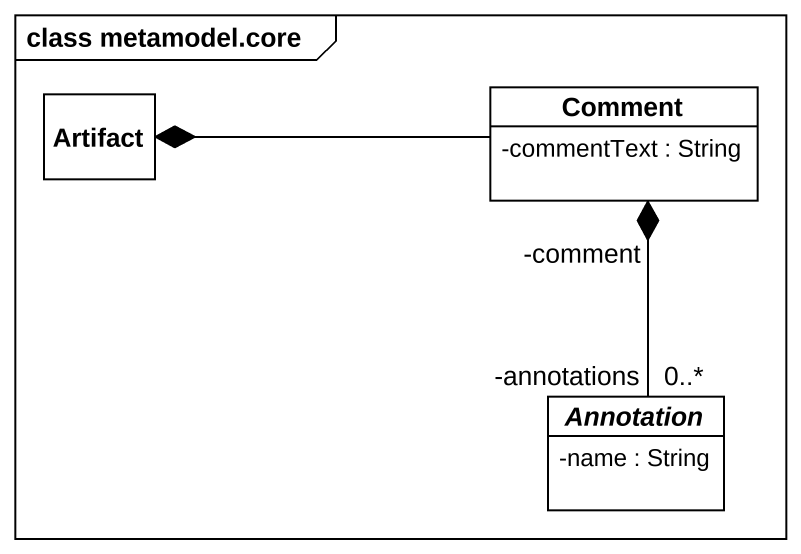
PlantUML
@startuml
mainframe class metamodel.core
hide circle
hide empty members
skinparam classAttributeIconSize 0
class "Artifact" as Artifact_
class Comment {
  -commentText : String
}
abstract class "Annotation" as Annotation_ {
  -name : String
}
Artifact_ *-right- Comment
Comment "-comment" *-- "-annotations\n0..*" Annotation_
@enduml
